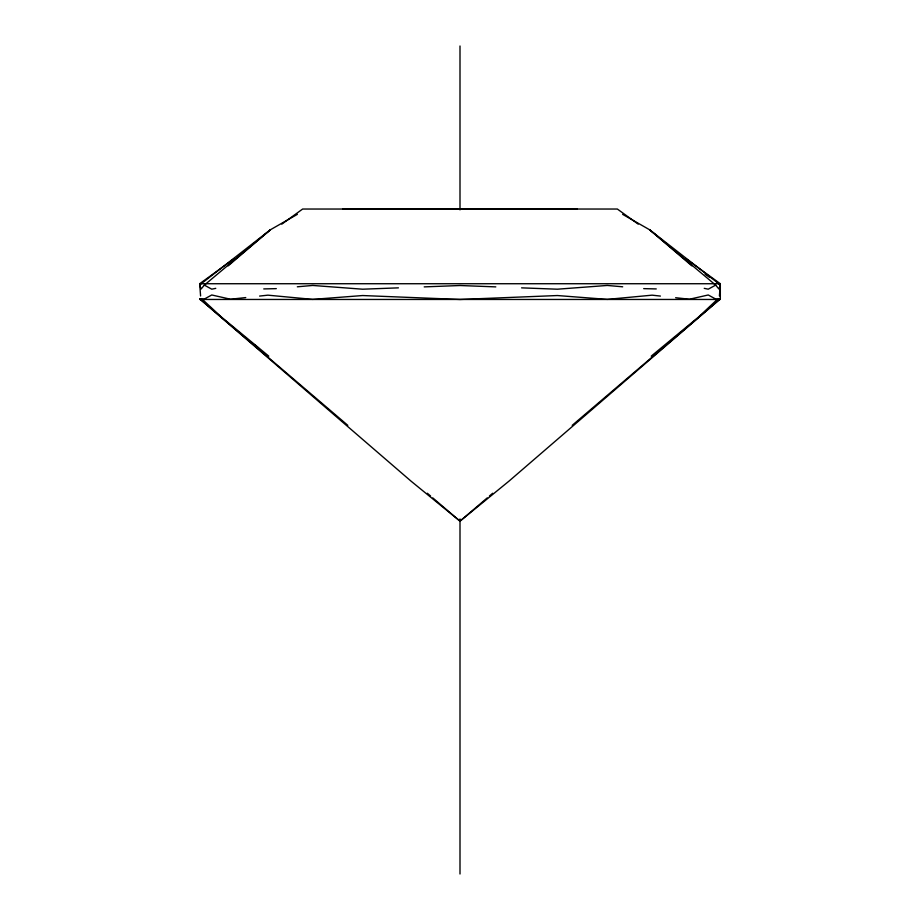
<?xml version="1.0" encoding="UTF-8"?>
<svg xmlns="http://www.w3.org/2000/svg" width="920" height="920" viewBox="0 0 920 920"><rect width="100%" height="100%" fill="white"/><g stroke="black" fill="none" stroke-linecap="round" stroke-linejoin="round"><path stroke-width="1.38" d="M685.63 258.555L720.325 283.728L719.417 295.975M716.841 299.839L698.728 316.871L651.245 356.132M228.16 265.88L270.377 229.781L204.343 285.119L201.1 289.018L199.686 284.935L270.377 229.781L297.39 214.337M487.232 497.892L460 521.145L411.067 481.171L199.686 298.862L204.343 299.058L211.749 294.975L230.529 299.23L245.755 297.574M489.417 496.029L492.683 493.246M572.194 425.35L720.325 298.862L720.325 284.935L649.635 229.781L622.621 214.337M200.594 295.975L199.674 283.728L234.381 258.555M281.808 224.146L302.634 209.035L617.366 209.035L638.204 224.146M716.818 282.452L720.325 284.935L718.911 289.018L715.668 285.119L708.262 289.179L704.237 288.351M215.774 288.351L211.749 289.179L204.343 285.119M259.601 296.067L267.904 295.171L312.731 299.379L362.618 295.538L460 299.46L557.393 295.538L607.28 299.379L652.096 295.171L660.41 296.067M656.259 288.926L643.701 288.638M276.31 288.638L263.752 288.926M297.321 286.798L312.731 285.453L362.618 289.202L398.417 287.856M424.2 286.879L460 285.522L495.811 286.879M460 208.725L342.78 208.932L577.231 208.932M199.697 283.728L720.314 283.728M199.663 299.46L720.314 299.46M521.594 287.856L557.393 289.202L607.28 285.453L622.69 286.798M675.636 297.723L689.482 299.23L708.262 294.975L715.668 299.058L720.325 298.862L508.944 481.171L460 521.145L432.779 497.892M705.134 274.171L709.803 277.483M203.515 300.426L221.225 316.871L268.767 356.132M254.242 344.517L258.543 348.036M715.668 285.119L649.635 229.781L691.851 265.88M199.686 298.862L347.817 425.35M427.328 493.246L430.594 496.029M460 46L460 209.875M460 518.938L460 874"/></g></svg>
